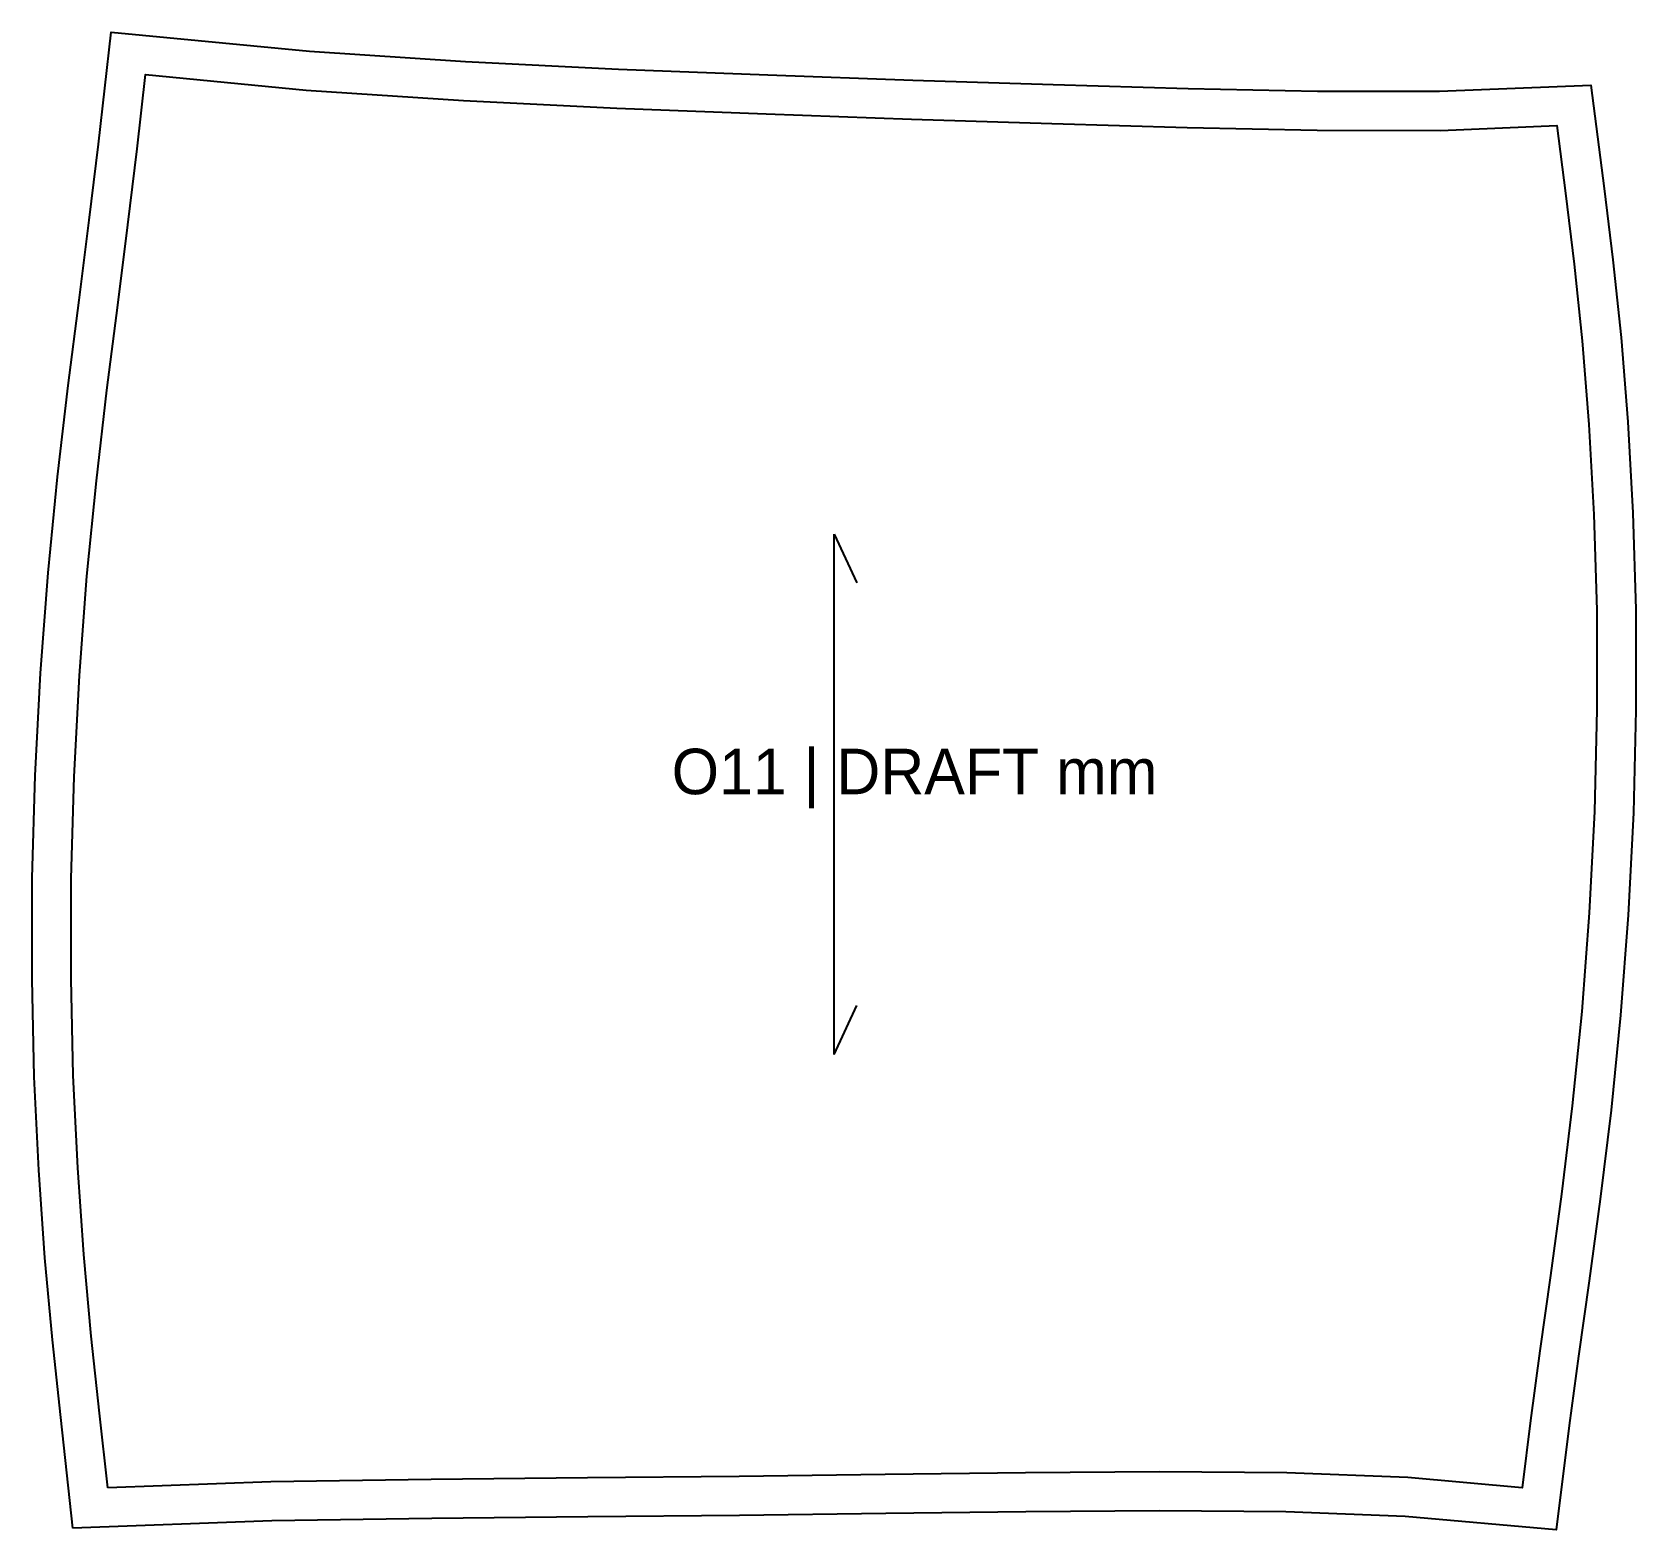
# Model space of a CAD drawing. Header units: millimetres. Extents: x -12 to 481, y -13 to 448.
import ezdxf

# ---------------------------------------------------------------- set-up
doc = ezdxf.new("R2010")
doc.units = ezdxf.units.MM
for name, color, linetype in [('CUT', 7, 'Continuous'), ('GRAIN', 1, 'Continuous'), ('LABEL', 7, 'Continuous'), ('SEW', 3, 'Continuous')]:
    doc.layers.add(name, color=color, linetype=linetype)

msp = doc.modelspace()

# ---------------------------------------------------------------- linework, layer by layer
at = {"layer": 'CUT'}
msp.add_lwpolyline([(0.58, -12.4), (-3.17, 21.61), (-5.73, 45.43), (-8.04, 70.71), (-9.95, 97.68), (-11.31, 126.31), (-12, 156.38), (-11.94, 187.47), (-11.07, 219.05), (-9.42, 250.53), (-7.06, 281.32), (-4.15, 310.91), (-0.89, 338.93), (2.44, 365.21), (5.59, 389.82), (8.41, 413.17), (12.31, 447.64), (73.31, 441.75), (121.36, 438.56), (168.39, 436.27), (214.29, 434.46), (258.92, 432.9), (302.11, 431.51), (343.67, 430.32), (383.41, 429.51), (421, 429.42), (467.52, 431.29), (471.6, 399.58), (474.32, 377.59), (476.81, 353.76), (478.9, 327.83), (480.45, 299.82), (481.3, 270.07), (481.38, 239.09), (480.61, 207.51), (479.01, 176.03), (476.67, 145.36), (473.72, 116.11), (470.41, 88.77), (466.99, 63.59), (463.74, 40.5), (460.85, 19.1), (456.87, -12.98), (410.41, -8.84), (373.71, -7.45), (334.78, -7.16), (293.7, -7.45), (250.59, -7.97), (205.62, -8.51), (159, -9), (110.93, -9.47), (61.79, -10.18), (0.58, -12.4)], close=True, dxfattribs=at)
at = {"layer": 'GRAIN'}
for p, q in [((234.76, 133.26), (234.76, 293.26)), ((234.76, 293.26), (241.76, 278.26)), ((234.76, 133.26), (241.76, 148.26))]:
    msp.add_line(p, q, dxfattribs=at)
at = {"layer": 'SEW'}
msp.add_lwpolyline([(11.29, 0), (8.76, 22.9), (6.22, 46.62), (3.92, 71.68), (2.03, 98.38), (0.68, 126.73), (0, 156.51), (0.06, 187.3), (0.92, 218.57), (2.55, 249.75), (4.89, 280.27), (7.79, 309.63), (11.02, 337.49), (14.34, 363.69), (17.49, 388.34), (20.33, 411.78), (22.91, 434.56), (72.34, 429.78), (120.67, 426.58), (167.86, 424.28), (213.84, 422.46), (258.52, 420.9), (301.74, 419.51), (343.38, 418.33), (383.27, 417.51), (421.22, 417.42), (457.02, 418.86), (459.7, 398.07), (462.39, 376.24), (464.86, 352.66), (466.93, 327.01), (468.46, 299.32), (469.31, 269.89), (469.38, 239.22), (468.62, 207.96), (467.04, 176.79), (464.71, 146.42), (461.8, 117.44), (458.51, 90.3), (455.1, 65.23), (451.86, 42.14), (448.95, 20.64), (446.39, 0), (411.17, 3.14), (373.98, 4.55), (334.78, 4.84), (293.58, 4.55), (250.45, 4.03), (205.49, 3.49), (158.87, 3), (110.78, 2.53), (61.48, 1.82)], close=True, dxfattribs=at)

# ---------------------------------------------------------------- texts
at = {"layer": 'LABEL'}
msp.add_text('O11 | DRAFT mm', height=14, dxfattribs=at).set_placement((184.76, 213.26))

doc.saveas('drawing.dxf')
